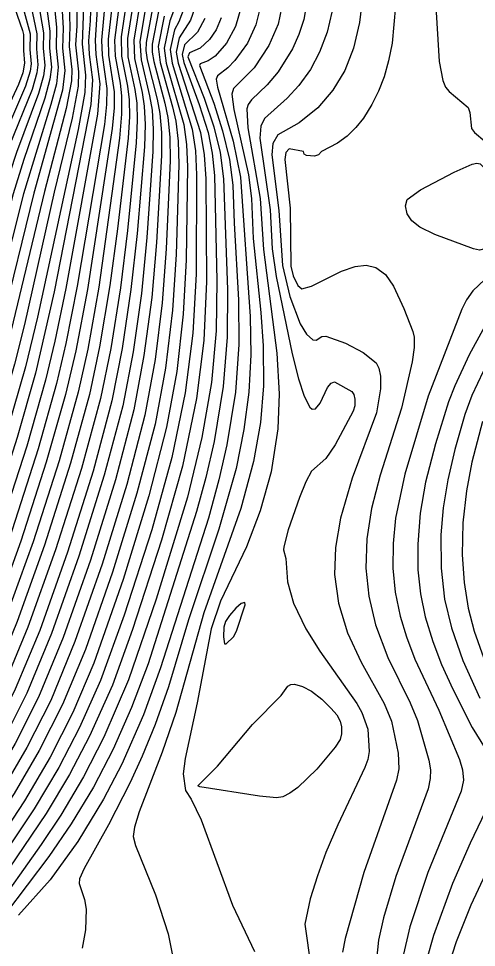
# Model space of a CAD drawing. Header units: inches. Extents: x 2608994 to 2618701, y 1261813 to 1271655.
# Drawn here: x 2612073 to 2612763, y 1262946 to 1264345 of the extents above; entities that cross this region are included whole.
import ezdxf

# ---------------------------------------------------------------- set-up
doc = ezdxf.new("R2010")
doc.units = ezdxf.units.IN
doc.header["$MEASUREMENT"] = 0

msp = doc.modelspace()

# ---------------------------------------------------------------- linework, layer by layer
for points, elevation in [([(2612281.2, 1264675.1), (2612227.9, 1264317.5), (2612228.2, 1264288.7), (2612237.3, 1264243.1), (2612239.7, 1264222.7), (2612240.1, 1264197.5), (2612238.1, 1264165.1), (2612222.3, 1264028.3), (2612210.7, 1263943.1), (2612195.1, 1263850.7), (2612179.9, 1263778.7), (2612151.5, 1263675.5), (2612112.2, 1263551.9), (2612070.8, 1263436.7), (2612034.5, 1263349.1), (2612002.8, 1263286.7), (2611961.7, 1263215.9), (2611910.2, 1263135.5), (2611827.5, 1263011.9)], 294), ([(2612243.1, 1264621.1), (2612208.1, 1264313.9), (2612208.8, 1264289.9), (2612217.3, 1264234.7), (2612217.1, 1264210.7), (2612214.2, 1264179.5), (2612176.9, 1263937.1), (2612159.4, 1263844.7), (2612143.9, 1263778.7), (2612114.8, 1263676.7), (2612076.3, 1263557.9), (2612036.3, 1263447.5), (2612002.9, 1263367.1), (2611972, 1263306.1), (2611930, 1263233.7), (2611881.7, 1263158.3), (2611805.8, 1263045.5)], 296), ([(2612254.9, 1264597.1), (2612217.7, 1264312.7), (2612218.6, 1264288.7), (2612226.4, 1264247.9), (2612228.4, 1264228.7), (2612228.4, 1264201.1), (2612225.3, 1264165.1), (2612193.9, 1263940.7), (2612177.2, 1263847.1), (2612162.8, 1263782.3), (2612134.1, 1263679.1), (2612094.8, 1263556.7), (2612052.8, 1263440.3), (2612017.9, 1263356.3), (2611983.4, 1263289.1), (2611938.4, 1263212.8), (2611840, 1263063.2), (2611814.9, 1263026.3), (2611812.4, 1263026.3)], 295), ([(2612222, 1264574.3), (2612198.3, 1264312.7), (2612199.2, 1264289.9), (2612206.3, 1264239.5), (2612205.7, 1264215.5), (2612202.4, 1264185.5), (2612161.3, 1263941.9), (2612144.4, 1263855.5), (2612130.4, 1263795.5), (2612102.6, 1263697.1), (2612063.2, 1263574.7), (2612023.1, 1263463.1), (2611989.1, 1263380.3), (2611959.1, 1263320.3), (2611916.2, 1263245.9), (2611870.2, 1263173.9), (2611797.4, 1263065.9)], 297), ([(2612187.1, 1264522.7), (2612181.2, 1264341.5), (2612178.7, 1264311.5), (2612179.6, 1264291.1), (2612184.7, 1264252.7), (2612182.2, 1264215.5), (2612126.6, 1263933.5), (2612098.8, 1263811.1), (2612071, 1263713.9), (2612031.1, 1263590.3), (2611990.6, 1263477.5), (2611959.5, 1263401.9), (2611927.8, 1263338.3), (2611885.6, 1263265.3), (2611837.7, 1263190.7), (2611773.4, 1263097.1)], 299), ([(2612202.1, 1264522.7), (2612188.6, 1264312.7), (2612189.3, 1264291.1), (2612195.4, 1264246.7), (2612192.2, 1264201.1), (2612144.1, 1263938.3), (2612127.9, 1263859.1), (2612113.8, 1263800.3), (2612085.3, 1263700.7), (2612045.3, 1263577.1), (2612004.5, 1263464.3), (2611972.7, 1263387.5), (2611939.2, 1263321.5), (2611892.7, 1263242.3), (2611795.6, 1263095.9), (2611784.8, 1263080.2), (2611781.2, 1263079.9)], 298), ([(2612358, 1264415.9), (2612332.1, 1264342.7), (2612315.2, 1264316), (2612310.6, 1264294.7), (2612313.6, 1264277.9), (2612347.3, 1264173.5), (2612353, 1264139.9), (2612355.1, 1264103.9), (2612356.2, 1263949.1), (2612352.3, 1263860.3), (2612341.5, 1263772.7), (2612320.2, 1263670.7), (2612288.6, 1263559.1), (2612245, 1263424.7), (2612214.7, 1263340.7), (2612180.2, 1263263.9), (2612149.9, 1263206.3), (2612114.7, 1263147.5), (2612013.3, 1262998.7), (2611914.4, 1262845.6)], 285), ([(2612323, 1264400.3), (2612301.2, 1264341.5), (2612292.7, 1264300.7), (2612295.7, 1264277.9), (2612322, 1264185.5), (2612326.4, 1264155.5), (2612327.9, 1264121.9), (2612325.6, 1263981.5), (2612321.2, 1263899.9), (2612311.4, 1263813.5), (2612296, 1263729.5), (2612269.4, 1263626.3), (2612230.6, 1263500.3), (2612186.3, 1263374.3), (2612154.7, 1263299.9), (2612120.5, 1263232.7), (2612081.8, 1263166.7), (2611896.3, 1262883.5)], 287), ([(2612171.7, 1264391.9), (2612168.9, 1264306.7), (2612174, 1264259.9), (2612172.9, 1264233.5), (2612162.8, 1264178), (2612101.5, 1263895.1), (2612083.6, 1263820.7), (2612056.1, 1263724.7), (2612015.4, 1263598.7), (2611975.4, 1263487.1), (2611945.6, 1263414.4), (2611914.5, 1263351.5), (2611874.5, 1263281.9), (2611831.1, 1263213.5), (2611764.8, 1263116.3)], 300), ([(2612248.6, 1264388.3), (2612237.3, 1264315.1), (2612237.9, 1264287.5), (2612248.4, 1264238.3), (2612251.1, 1264217.9), (2612251.9, 1264191.5), (2612250.4, 1264157.9), (2612237.2, 1264025.9), (2612226.5, 1263939.5), (2612211.9, 1263848.3), (2612196.4, 1263772.7), (2612167.7, 1263667.1), (2612128.9, 1263544.7), (2612087.1, 1263428.3), (2612050.1, 1263339.5), (2612017.7, 1263275.9), (2611976.3, 1263205.1), (2611920.4, 1263118.1), (2611834.7, 1262990.3)], 293), ([(2612332.3, 1264387.1), (2612314.5, 1264340.3), (2612308, 1264328.1), (2612301.8, 1264298.3), (2612304.8, 1264277.9), (2612334.8, 1264178.3), (2612339.8, 1264145.9), (2612341.4, 1264109.9), (2612340.6, 1263959.9), (2612335.8, 1263871.1), (2612324.4, 1263781.1), (2612304.2, 1263683.9), (2612273.7, 1263574.7), (2612232.4, 1263446.3), (2612196.7, 1263347.9), (2612165, 1263277.1), (2612133.7, 1263217.1), (2612096.5, 1263154.7), (2611992.2, 1262998.7), (2611904.8, 1262863.8)], 286), ([(2612102.4, 1264370.3), (2612110.4, 1264323.5), (2612109.9, 1264300.7), (2612112.4, 1264274.3), (2612110.5, 1264258.7), (2612103, 1264232.3), (2612070.1, 1264143.5), (2612049.9, 1264082.3), (2611988.6, 1263860.3), (2611953.1, 1263743.9), (2611912.9, 1263621.5), (2611879.7, 1263529.1), (2611846.4, 1263453.5), (2611805.9, 1263377.9), (2611750, 1263289.1), (2611702.1, 1263220.7), (2611699.6, 1263220.2)], 306), ([(2612113.7, 1264375.1), (2612120.3, 1264325.9), (2612119.8, 1264300.7), (2612122.6, 1264271.9), (2612120.4, 1264253.9), (2612112.5, 1264225.1), (2612081, 1264132.7), (2612065.1, 1264081.1), (2612010.4, 1263875.3), (2611986.4, 1263792.8), (2611939.3, 1263645.5), (2611896.8, 1263525.5), (2611864.8, 1263451.1), (2611826.5, 1263377.9), (2611776.6, 1263296.3), (2611714.7, 1263206.3)], 305), ([(2612125.5, 1264377.5), (2612130.1, 1264331.9), (2612129.7, 1264300.7), (2612132.7, 1264271.9), (2612130, 1264246.7), (2612121.8, 1264215.5), (2612080.5, 1264081.1), (2612029, 1263879.5), (2612006.7, 1263800.3), (2611958.7, 1263649.1), (2611913.1, 1263519.5), (2611880.4, 1263442.7), (2611841.7, 1263368.3), (2611790.5, 1263284.3), (2611725.5, 1263189.5)], 304), ([(2612137.7, 1264373.9), (2612140.4, 1264330.7), (2612139.5, 1264300.7), (2612143, 1264267.1), (2612139.3, 1264237.1), (2612096.2, 1264082.3), (2612047.3, 1263883.1), (2612026.7, 1263807.5), (2611977.4, 1263650.3), (2611928.9, 1263512.3), (2611895.5, 1263433.1), (2611855.6, 1263356.5), (2611802.8, 1263269.9), (2611733.9, 1263169.1)], 303), ([(2612148.9, 1264378.7), (2612150.5, 1264333.1), (2612149.3, 1264303.1), (2612153.1, 1264268.3), (2612152.7, 1264251.5), (2612144.8, 1264209.8), (2612111.9, 1264084.7), (2612052.4, 1263835.9), (2612023.7, 1263737.9), (2611982.9, 1263611.9), (2611944.3, 1263503.9), (2611917.2, 1263437.9), (2611885.9, 1263374.3), (2611847.5, 1263307.1), (2611804.1, 1263238.7), (2611744.7, 1263152.3)], 302), ([(2612160.2, 1264383.5), (2612160.7, 1264334.3), (2612159.1, 1264305.5), (2612163.5, 1264264.7), (2612162.8, 1264243.1), (2612153.8, 1264195.1), (2612126.7, 1264083.5), (2612082, 1263884.3), (2612066.9, 1263824.3), (2612037.8, 1263724.7), (2611997.2, 1263599.8), (2611957.6, 1263489.5), (2611929.6, 1263422.3), (2611896.6, 1263356.3), (2611854, 1263283.1), (2611791.3, 1263187.1), (2611753.9, 1263133.1), (2611751.2, 1263132.6)], 301), ([(2612257.5, 1264377.5), (2612246.6, 1264312.7), (2612247.8, 1264285.1), (2612259.5, 1264233.5), (2612262.5, 1264213.1), (2612263.9, 1264185.5), (2612262.9, 1264151.9), (2612251.8, 1264021.1), (2612242.5, 1263937.1), (2612229.2, 1263848.3), (2612213.6, 1263769.1), (2612185.3, 1263663.5), (2612146.8, 1263541.1), (2612104.9, 1263423.5), (2612068, 1263334.7), (2612035.9, 1263271.1), (2611994.8, 1263200.4), (2611943.3, 1263119.9), (2611846.8, 1262974.7)], 292), ([(2612472, 1264372.7), (2612464.4, 1264336.7), (2612450.4, 1264304.3), (2612428, 1264271), (2612397.1, 1264239.5), (2612394.5, 1264231.1), (2612397.6, 1264208.3), (2612419.5, 1264109.9), (2612424.4, 1264073.9), (2612426.9, 1264013.9), (2612438.3, 1263902.3), (2612441.9, 1263851.9), (2612442.1, 1263791.9), (2612437.6, 1263736.7), (2612427.2, 1263677.9), (2612408.3, 1263607.1), (2612352.1, 1263449.9), (2612310.1, 1263299.9), (2612289.4, 1263239.9), (2612254.9, 1263149.9), (2612248, 1263127.1), (2612245.8, 1263112.7), (2612249.2, 1263099.5), (2612279.5, 1263025.1), (2612298.5, 1262966.3), (2612324.7, 1262836.7)], 280), ([(2612592, 1264381.1), (2612587.2, 1264339.1), (2612578, 1264300.7), (2612564.9, 1264267.1), (2612547, 1264237.1), (2612524, 1264210.7), (2612496.1, 1264187.9), (2612464, 1264169.7), (2612456.5, 1264156.7), (2612455, 1264139.9), (2612465.4, 1264055.9), (2612471.1, 1263973.1), (2612482, 1263926.6), (2612497.6, 1263885.3), (2612507.2, 1263869.6), (2612516.8, 1263861), (2612521.6, 1263860.7), (2612530, 1263866.1), (2612536, 1263866.5), (2612566, 1263856.2), (2612592.4, 1263842.1), (2612611.9, 1263826.7), (2612616.2, 1263818.3), (2612618.6, 1263806.3), (2612618.4, 1263787.1), (2612612.8, 1263751.1), (2612575.8, 1263652.7), (2612558.1, 1263592.7), (2612550.6, 1263548.3), (2612549.5, 1263507.5), (2612555.3, 1263464.3), (2612569, 1263419.9), (2612589.4, 1263375.5), (2612624.3, 1263313.1), (2612635.3, 1263286.7), (2612645.2, 1263238.7), (2612646, 1263214.7), (2612642.5, 1263197.9), (2612593.7, 1263058.7), (2612565.5, 1262959.1), (2612561.4, 1262938.7)], 277), ([(2612701.5, 1264371.5), (2612707, 1264280.3), (2612712.4, 1264251.6), (2612716.7, 1264241.9), (2612722, 1264235), (2612750.8, 1264211.2), (2612753.1, 1264203.5), (2612755.7, 1264179.5), (2612760.3, 1264173.5), (2612776, 1264160.3)], 275), ([(2612066.8, 1264361.9), (2612079.2, 1264327.1), (2612080.6, 1264321.1), (2612080.3, 1264297.1), (2612082.1, 1264277.9), (2612079.4, 1264263.5), (2612072.8, 1264246), (2612031, 1264156.7), (2612001.8, 1264081.1), (2611980.5, 1264015.1), (2611936.7, 1263865.1), (2611895.1, 1263731.9), (2611855, 1263610.7), (2611830.8, 1263545.9), (2611800.7, 1263479.9), (2611764.4, 1263413.3), (2611719.6, 1263341.9), (2611669.9, 1263272.3)], 309), ([(2612080.2, 1264360.7), (2612090.5, 1264322.3), (2612090.2, 1264298.3), (2612092.2, 1264276.7), (2612090.7, 1264265.9), (2612083.4, 1264243.1), (2612041.5, 1264145.9), (2612019.1, 1264084.7), (2611995.9, 1264010.3), (2611952.4, 1263857.9), (2611922.3, 1263760.7), (2611879.2, 1263628.7), (2611847.9, 1263542.3), (2611817.3, 1263473.9), (2611781.2, 1263406.7), (2611735.8, 1263333.5), (2611682.1, 1263256.7)], 308), ([(2612091.3, 1264365.5), (2612100.5, 1264322.3), (2612100, 1264299.5), (2612102.3, 1264275.5), (2612100.8, 1264263.5), (2612093.3, 1264238.3), (2612059, 1264153.1), (2612036.5, 1264089.5), (2611948.6, 1263787.1), (2611901.3, 1263640.7), (2611864, 1263536.3), (2611832.1, 1263464.3), (2611794.2, 1263393.5), (2611744.9, 1263314.3), (2611690.4, 1263237.5)], 307), ([(2612264.1, 1264358.3), (2612256, 1264310.3), (2612257.6, 1264282.7), (2612270.6, 1264228.7), (2612274.2, 1264207.1), (2612276.1, 1264178.3), (2612275.5, 1264144.7), (2612266.4, 1264015.1), (2612258.1, 1263931.1), (2612245.6, 1263843), (2612230.1, 1263761.9), (2612202.3, 1263657.5), (2612164.1, 1263535.1), (2612122.8, 1263418.7), (2612085.5, 1263328.7), (2612052.2, 1263262.7), (2612011.7, 1263193.1), (2611960.3, 1263112.7), (2611854.7, 1262954.3)], 291), ([(2612274.8, 1264360.7), (2612265.4, 1264309.1), (2612265.1, 1264297.1), (2612267, 1264282.7), (2612281.9, 1264223.9), (2612285.8, 1264202.3), (2612288.3, 1264173.5), (2612288.3, 1264138.7), (2612281.1, 1264007.9), (2612273.8, 1263925.1), (2612262.1, 1263837.5), (2612246.9, 1263755.9), (2612219.1, 1263650.3), (2612181.4, 1263529.1), (2612140.4, 1263412.7), (2612103.2, 1263322.7), (2612067.9, 1263253.1), (2612029.4, 1263187.1), (2611974.4, 1263101.3), (2611864.4, 1262936.3)], 290), ([(2612284, 1264355.6), (2612274.6, 1264306.7), (2612274.5, 1264294.7), (2612276.8, 1264280.3), (2612293.5, 1264217.9), (2612297.8, 1264196.3), (2612300.9, 1264166.3), (2612301.4, 1264131.5), (2612295.7, 1263998.3), (2612289.4, 1263916.7), (2612278.7, 1263831.5), (2612263.2, 1263747.5), (2612236, 1263643.1), (2612198.9, 1263523.1), (2612158.1, 1263406.7), (2612121.5, 1263317.9), (2612085.6, 1263247.1), (2612047.9, 1263182.3), (2612002, 1263110.3), (2611875, 1262918.3)], 289), ([(2612409.1, 1264364.3), (2612400.2, 1264333.1), (2612386.5, 1264307.9), (2612369.2, 1264288.6), (2612358.8, 1264281.5), (2612346.8, 1264276.7), (2612345.8, 1264274.3), (2612367.3, 1264217.9), (2612380.4, 1264175.9), (2612391.1, 1264132.7), (2612396.1, 1264094.3), (2612397.8, 1264036.7), (2612404.5, 1263921.5), (2612405.2, 1263854.3), (2612400, 1263782.3), (2612387.1, 1263703.1), (2612375, 1263650.3), (2612359.1, 1263592.7), (2612287, 1263367.1), (2612261.2, 1263296.3), (2612228.6, 1263221.9), (2612200.9, 1263169.1), (2612162.3, 1263105.5), (2612120.6, 1263047.9), (2612072.8, 1262994.2)], 282), ([(2612438.9, 1264367.9), (2612430.9, 1264335.5), (2612418.1, 1264307.9), (2612399.2, 1264281.7), (2612388.3, 1264270.7), (2612373, 1264258.7), (2612371.1, 1264253.9), (2612373, 1264241.9), (2612396.4, 1264160.3), (2612407.8, 1264106.3), (2612422.1, 1263896.3), (2612423.3, 1263838.7), (2612420.1, 1263782.3), (2612412.8, 1263725.9), (2612400.8, 1263667.1), (2612375, 1263575.9), (2612329.3, 1263439.1), (2612298.8, 1263338.3), (2612278.8, 1263281.9), (2612259.5, 1263233.9), (2612241.5, 1263194.3), (2612208.7, 1263130.7), (2612172.1, 1263064.7), (2612165.1, 1263049.1), (2612164.2, 1263041.9), (2612172.2, 1263017.9), (2612175, 1263003.5), (2612174, 1262972.3), (2612169, 1262944.7)], 281), ([(2612507.3, 1264366.7), (2612502.9, 1264343.9), (2612495.7, 1264321.1), (2612486.1, 1264299.5), (2612464.4, 1264264.7), (2612448, 1264245.5), (2612424, 1264222.7), (2612419.2, 1264215.5), (2612417.2, 1264208.9), (2612418.5, 1264180.7), (2612437.4, 1264073.9), (2612442, 1263997.1), (2612462.3, 1263841.1), (2612465.9, 1263779.9), (2612463.9, 1263727.1), (2612453.6, 1263662.3), (2612437.3, 1263603.5), (2612416.4, 1263549.5), (2612377.6, 1263467.7), (2612363.3, 1263425.9), (2612342.1, 1263314.3), (2612324, 1263230.3), (2612321.3, 1263207.5), (2612324.7, 1263182.3), (2612333.4, 1263169.1), (2612348.1, 1263137.9), (2612395.5, 1263009.5), (2612428.5, 1262939.9)], 279), ([(2612641.2, 1264364.3), (2612636.2, 1264307.9), (2612630.9, 1264281.5), (2612624.1, 1264257.5), (2612615.8, 1264235.9), (2612605.6, 1264215.4), (2612592.8, 1264195.1), (2612581.6, 1264181), (2612568.4, 1264168.1), (2612554, 1264157.6), (2612529.9, 1264144.7), (2612525.2, 1264139.8), (2612519.2, 1264138), (2612507.2, 1264138.9), (2612503.6, 1264140.6), (2612502.4, 1264144.8), (2612480.8, 1264148.7), (2612476, 1264143.2), (2612474.4, 1264132.7), (2612482.5, 1264059.5), (2612483.4, 1263971.9), (2612486.8, 1263957.3), (2612494, 1263943), (2612500, 1263937.8), (2612514.4, 1263942), (2612560, 1263964.5), (2612580.4, 1263971.6), (2612597.2, 1263973.4), (2612611.6, 1263970.3), (2612626, 1263959.8), (2612638.4, 1263941.9), (2612653.7, 1263908.3), (2612667.5, 1263873.5), (2612669.3, 1263865.1), (2612669.3, 1263849.5), (2612666.5, 1263827.9), (2612650.4, 1263758.3), (2612618, 1263657.5), (2612604.8, 1263607.1), (2612597.8, 1263561.5), (2612596.4, 1263517.1), (2612600.8, 1263475.1), (2612611.2, 1263431.9), (2612629.6, 1263382.7), (2612663.2, 1263314.3), (2612674.2, 1263287.9), (2612691.6, 1263227.9), (2612693.8, 1263213.5), (2612693.7, 1263200.3), (2612690.4, 1263184.7), (2612641.7, 1263052.7), (2612623, 1262990.3), (2612615.8, 1262956.7), (2612612.4, 1262927.9)], 276), ([(2612292.7, 1264348.7), (2612283.6, 1264303.1), (2612286.3, 1264279.1), (2612305.3, 1264211.9), (2612309.9, 1264190.3), (2612313.6, 1264160.3), (2612314.6, 1264125.5), (2612310.6, 1263989.9), (2612305, 1263905.9), (2612294.3, 1263818.3), (2612278.7, 1263734.3), (2612251.3, 1263629.9), (2612214.5, 1263511.1), (2612173.7, 1263394.7), (2612139.4, 1263311.9), (2612104.2, 1263242.3), (2612066.6, 1263177.5), (2611885.1, 1262900.3)], 288), ([(2612353.9, 1264345.1), (2612343, 1264324.7), (2612323.2, 1264305.5), (2612319.4, 1264291.1), (2612322, 1264279.1), (2612345.4, 1264215.5), (2612358.6, 1264173.5), (2612365.1, 1264142.3), (2612368.4, 1264108.7), (2612372, 1263950.3), (2612370.7, 1263874.7), (2612363.7, 1263796.7), (2612349.2, 1263713.9), (2612327.5, 1263623.9), (2612280.3, 1263470.3), (2612239, 1263349.1), (2612201.7, 1263262.7), (2612170.7, 1263202.7), (2612136.5, 1263145.1), (2612106.9, 1263100.7), (2612032.7, 1262996.3), (2611928, 1262831.9)], 284), ([(2612378.2, 1264346.3), (2612370.8, 1264328.3), (2612360.8, 1264313.4), (2612346.9, 1264300.7), (2612330.8, 1264293.5), (2612328.1, 1264287.5), (2612353, 1264225.1), (2612367.2, 1264181.9), (2612377, 1264143.5), (2612382.1, 1264103.9), (2612388, 1263937.1), (2612387.7, 1263865.1), (2612381.7, 1263790.7), (2612367.7, 1263707.9), (2612355.3, 1263653.9), (2612341.4, 1263602.3), (2612268.3, 1263373.1), (2612243.5, 1263307.1), (2612215.8, 1263244.7), (2612185.8, 1263187.1), (2612152.4, 1263131.9), (2612118.7, 1263082.7), (2612053.5, 1262996.3), (2611934.8, 1262809)], 283), ([(2612545.2, 1264354.7), (2612538.1, 1264324.7), (2612526.9, 1264294.7), (2612513, 1264268.3), (2612495.7, 1264244.3), (2612477.8, 1264225.1), (2612443.6, 1264194.8), (2612438.1, 1264183.1), (2612436.9, 1264165.1), (2612452.1, 1264057.1), (2612455.1, 1263998.3), (2612461.1, 1263956.3), (2612485.6, 1263840.1), (2612495.2, 1263802.4), (2612503.6, 1263776.5), (2612512, 1263759.6), (2612515.6, 1263756.7), (2612520.4, 1263757.2), (2612527.6, 1263765.7), (2612538.7, 1263789.5), (2612544.4, 1263795.9), (2612549.2, 1263797.8), (2612575.3, 1263783.5), (2612578.4, 1263778.7), (2612579.8, 1263771.5), (2612579.7, 1263761.9), (2612577.4, 1263753.5), (2612550.4, 1263703.1), (2612536, 1263682.6), (2612514.4, 1263663.1), (2612506, 1263647.4), (2612496.4, 1263623.5), (2612479.6, 1263574.8), (2612472.8, 1263549.5), (2612472.6, 1263544.7), (2612475.9, 1263531.5), (2612478.2, 1263496.7), (2612487.6, 1263464.3), (2612506.2, 1263425.9), (2612527.1, 1263392.3), (2612583.1, 1263313.1), (2612590.7, 1263299.9), (2612599.3, 1263274.7), (2612601.5, 1263241.1), (2612599.6, 1263229.1), (2612595.2, 1263217.1), (2612554.5, 1263130.7), (2612536.4, 1263088.7), (2612523.5, 1263053.9), (2612512.8, 1263019.1), (2612504.5, 1262980.7), (2612523.2, 1262849.9)], 278), ([(2612777.2, 1263998.6), (2612767.6, 1263996.3), (2612758.7, 1263998.3), (2612700.5, 1264019.9), (2612677.9, 1264030.7), (2612665.9, 1264040.3), (2612658.6, 1264051.1), (2612656.1, 1264063.1), (2612658.8, 1264072.7), (2612679.1, 1264087.1), (2612729.7, 1264113.5), (2612756.8, 1264125.7), (2612764, 1264127.1), (2612768.8, 1264126.1), (2612783.6, 1264111.1), (2612786.6, 1264097.9), (2612785.1, 1264017.5), (2612782.3, 1264003.1), (2612777.2, 1263998.6)], 276), ([(2612794, 1263969.1), (2612757.9, 1263934.7), (2612748.3, 1263921.5), (2612741.1, 1263907.1), (2612690.3, 1263776.3), (2612655.1, 1263658.7), (2612641.4, 1263592.7), (2612637.6, 1263554.3), (2612637.4, 1263517.1), (2612640.9, 1263481.1), (2612648.3, 1263445.1), (2612657.7, 1263413.9), (2612670.3, 1263380.3), (2612706.3, 1263303.5), (2612737.8, 1263229.1), (2612742.4, 1263213.5), (2612743.6, 1263197.9), (2612740.3, 1263181.1), (2612689.9, 1263058.7), (2612662.6, 1262977.1), (2612651.8, 1262929.1)], 275), ([(2612790.5, 1263908.3), (2612752.4, 1263838.7), (2612730.5, 1263791.9), (2612721, 1263767.9), (2612701.4, 1263704.3), (2612686.6, 1263646.7), (2612678.6, 1263599.9), (2612674.7, 1263553.1), (2612675.1, 1263514.7), (2612678.9, 1263478.7), (2612686, 1263443.9), (2612697.3, 1263406.7), (2612710.7, 1263371.9), (2612727.5, 1263334.7), (2612756.8, 1263277.1), (2612789.3, 1263224.3)], 274), ([(2612773.2, 1263813.5), (2612756.4, 1263777.5), (2612745.7, 1263748.7), (2612730.7, 1263695.9), (2612719.9, 1263650.3), (2612713.2, 1263608.3), (2612709.7, 1263567.5), (2612710, 1263517.1), (2612715.3, 1263470.3), (2612725.5, 1263427.1), (2612742.9, 1263377.9), (2612768.5, 1263321.5)], 273), ([(2612772.5, 1263737.9), (2612756.4, 1263676.7), (2612748, 1263633.5), (2612742.8, 1263585.5), (2612741.9, 1263537.5), (2612744.7, 1263495.5), (2612750.8, 1263457.1), (2612759.7, 1263422.3), (2612773.9, 1263382.7)], 272), ([(2612386, 1263403.2), (2612396.8, 1263413.9), (2612401.7, 1263422.3), (2612414.8, 1263461.9), (2612414.2, 1263465.5), (2612408.8, 1263463.7), (2612400.4, 1263456.7), (2612390.8, 1263446), (2612384.8, 1263436.7), (2612382.4, 1263428.3), (2612381.8, 1263413.9), (2612383.6, 1263403.1), (2612386, 1263403.2)], 278), ([(2612471.2, 1263172.9), (2612461.6, 1263171.2), (2612436.4, 1263173.7), (2612346.4, 1263187.6), (2612343.1, 1263189.5), (2612372.8, 1263219.1), (2612425.5, 1263281.9), (2612469, 1263325.1), (2612479.1, 1263339.5), (2612483.2, 1263342), (2612489.2, 1263342.5), (2612501.2, 1263339.1), (2612514.4, 1263331.7), (2612530, 1263319.7), (2612544.4, 1263305.7), (2612552.8, 1263296.1), (2612557.8, 1263286.7), (2612560, 1263278.3), (2612559.9, 1263267.5), (2612557.6, 1263259.1), (2612550.4, 1263247.6), (2612522.8, 1263214.2), (2612494, 1263186.7), (2612482, 1263178.1), (2612471.2, 1263172.9)], 279), ([(2612793.3, 1263185.9), (2612753.8, 1263103.1), (2612727.1, 1263041.9), (2612698.6, 1262963.9), (2612688, 1262926.7), (2612677.1, 1262878.7), (2612668.4, 1262858.3), (2612663.1, 1262839.1), (2612657.8, 1262801.9), (2612654.6, 1262750.3), (2612654.7, 1262713.1), (2612657.2, 1262673.5), (2612661.9, 1262631.5), (2612668.5, 1262595.5), (2612696.6, 1262481.5), (2612763.8, 1262245.1)], 274), ([(2612802.7, 1263111.5), (2612755, 1263009.5), (2612732.9, 1262954.3), (2612708.5, 1262879.9), (2612699.8, 1262859.5), (2612694.9, 1262833.1), (2612694.4, 1262787.5), (2612697.7, 1262733.5), (2612704.8, 1262677.1), (2612716.6, 1262608.7), (2612728.4, 1262554.7), (2612746.2, 1262485.1), (2612804.8, 1262287.1)], 273)]:
    msp.add_lwpolyline(points, dxfattribs=dict(elevation=elevation))

doc.saveas('drawing.dxf')
